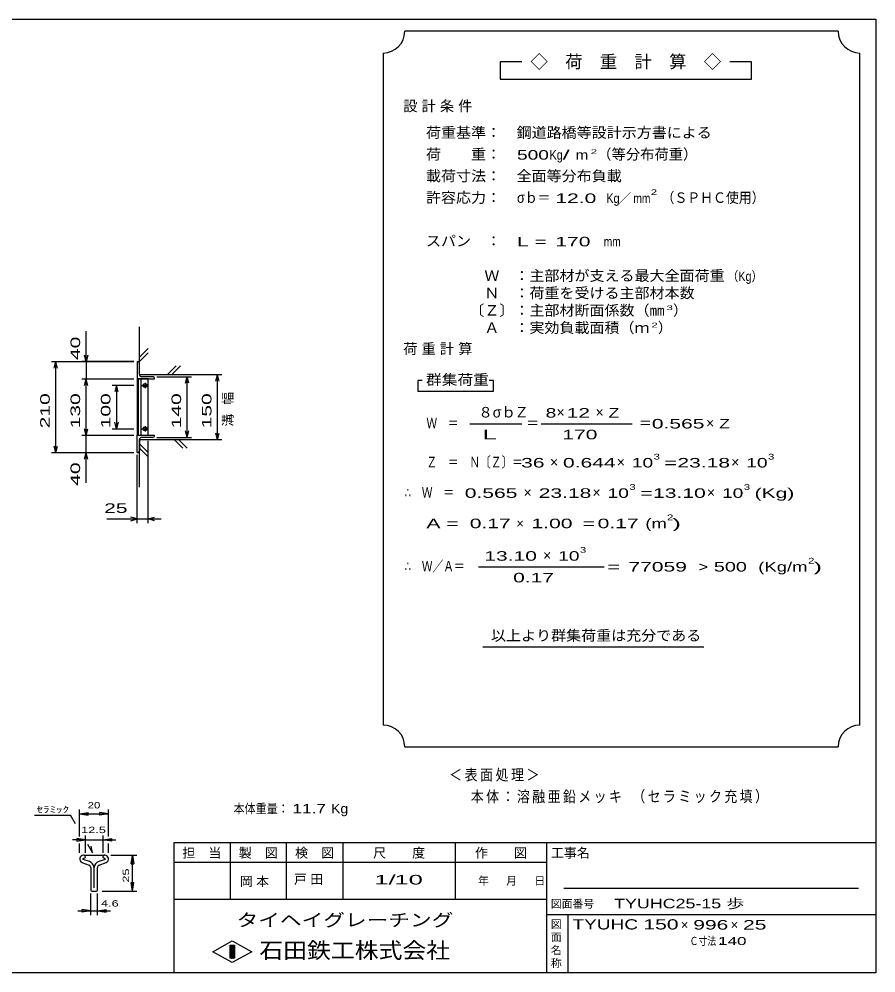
# Model space of a CAD drawing. Units: millimetres, scale not verified. Extents: x -1820 to 1724, y -1285 to 1059.
# Drawn here: x -253 to 1724, y -1141 to 1059 of the extents above; entities that cross this region are included whole.
import ezdxf
from ezdxf.enums import TextEntityAlignment as Align

# ---------------------------------------------------------------- set-up
doc = ezdxf.new("R2010")
doc.units = ezdxf.units.MM
doc.header["$LTSCALE"] = 10
for name, color, linetype, lineweight in [('0_2', 150, 'Continuous', 25), ('16', 3, 'Continuous', 25), ('22', 2, 'Continuous', 25), ('32', 4, 'Continuous', 25)]:
    doc.layers.add(name, color=color, linetype=linetype, lineweight=lineweight)
doc.styles.add('ベクトル', font='')
doc.styles.get('ベクトル').set_extended_font_data('ベクトル')

msp = doc.modelspace()

# ---------------------------------------------------------------- linework, layer by layer
at = {"layer": '0_2'}
for p, q in [((-1736, 1059), (1724, 1059)), ((1724, 1059), (1724, -1141)), ((1724, -841), (104, -841)), ((104, -841), (104, -1141)), ((234, -841), (234, -971)), ((364, -971), (364, -841)), ((494, -841), (494, -971)), ((754, -971), (754, -841)), ((964, -841), (964, -1141)), ((964, -886), (104, -886)), ((1684, -946), (1004, -946)), ((104, -971), (964, -971)), ((964, -1006), (1724, -1006)), ((1014, -1141), (1014, -1006)), ((194, -1092), (239, -1067)), ((234, -1077), (244, -1077)), ((234, -1107), (234, -1077)), ((234, -1077), (236, -1077)), ((236, -1077), (236, -1107)), ((238, -1107), (238, -1077)), ((238, -1077), (240, -1077)), ((239, -1067), (284, -1092)), ((240, -1077), (240, -1107)), ((242, -1107), (242, -1077)), ((242, -1077), (244, -1077)), ((244, -1077), (244, -1107)), ((244, -1077), (244, -1107)), ((239, -1117), (194, -1092)), ((284, -1092), (239, -1117)), ((244, -1107), (234, -1107)), ((236, -1107), (238, -1107)), ((240, -1107), (242, -1107)), ((1724, -1141), (-1736, -1141))]:
    msp.add_line(p, q, dxfattribs=at)
at = {"layer": '16'}
for p, q in [((20, 269), (20, 229)), ((25, 239), (25, 264)), ((20, 229), (60, 229)), ((20, 229), (20, 99)), ((45, 229), (20, 229)), ((22, 229), (22, 99)), ((29, 99), (29, 229)), ((55, 234), (30, 234)), ((38, 220), (38, 208)), ((45, 99), (45, 229)), ((30, 214), (46, 214)), ((40, 217), (36, 217)), ((36, 211), (40, 211)), ((30, 114), (46, 114)), ((40, 117), (36, 117)), ((36, 111), (40, 111)), ((38, 120), (38, 108)), ((20, 99), (60, 99)), ((20, 59), (20, 99)), ((20, 99), (45, 99)), ((25, 89), (25, 64)), ((55, 94), (30, 94))]:
    msp.add_line(p, q, dxfattribs=at)
for centre, radius, start, end in [((20, 264), 5, 0, 90), ((30, 239), 5, 180, 270), ((55, 229), 5, 0, 90), ((36, 214), 3, 90, 270), ((38, 214), 4, 46.6, 133.4), ((38, 214), 4, 226.6, 313.4), ((40, 214), 3, 270, 90), ((36, 114), 3, 90, 270), ((38, 114), 4, 46.6, 133.4), ((38, 114), 4, 226.6, 313.4), ((40, 114), 3, 270, 90), ((30, 89), 5, 90, 180), ((55, 99), 5, 270, 0), ((20, 64), 5, 270, 0)]:
    msp.add_arc(centre, radius, start, end, dxfattribs=at)
at = {"layer": '22', "color": 4}
for p, q in [((1637, 1030.74), (637, 1030.74)), ((587, 980.74), (587, -569.26)), ((1687, -569.26), (1687, 980.74)), ((907, 960.74), (857, 960.74)), ((857, 960.74), (857, 920.74)), ((1437, 960.74), (1387, 960.74)), ((1437, 920.74), (1437, 960.74)), ((857, 920.74), (1437, 920.74)), ((-98, 269), (-98, 339)), ((25, 239), (25, 349)), ((25, 279), (45, 299)), ((25, 269), (45, 289)), ((-178, 269), (12, 269)), ((-172, 254), (-168, 269)), ((-164, 254), (-168, 269)), ((-168, 59), (-168, 269)), ((12, 269), (-108, 269)), ((-98, 269), (-102, 284)), ((-94, 284), (-98, 269)), ((-98, 269), (-98, 229)), ((90, 239), (110, 259)), ((100, 239), (120, 259)), ((-108, 229), (12, 229)), ((-102, 214), (-98, 229)), ((-94, 214), (-98, 229)), ((-98, 99), (-98, 229)), ((25, 239), (215, 239)), ((65, 234), (145, 234)), ((131, 219), (135, 234)), ((139, 219), (135, 234)), ((135, 94), (135, 234)), ((201, 224), (205, 239)), ((209, 224), (205, 239)), ((205, 89), (205, 239)), ((677, 225.74), (667, 225.74)), ((667, 225.74), (667, 200.74)), ((842, 225.74), (832, 225.74)), ((842, 200.74), (842, 225.74)), ((12, 214), (-38, 214)), ((-28, 214), (-32, 199)), ((-24, 199), (-28, 214)), ((-28, 214), (-28, 114)), ((667, 200.74), (842, 200.74)), ((-98, 99), (-102, 114)), ((-98, 99), (-94, 114)), ((-38, 114), (12, 114)), ((-28, 114), (-32, 129)), ((-24, 129), (-28, 114)), ((787, 125.74), (907, 125.74)), ((952, 125.74), (1162, 125.74)), ((-108, 99), (12, 99)), ((-98, 59), (-98, 99)), ((25, 89), (215, 89)), ((25, -21), (25, 89)), ((65, 94), (145, 94)), ((125, 69), (105, 89)), ((135, 69), (115, 89)), ((135, 94), (131, 109)), ((135, 94), (139, 109)), ((205, 89), (201, 104)), ((205, 89), (209, 104)), ((-168, 59), (-172, 74)), ((-168, 59), (-164, 74)), ((45, 59), (25, 79)), ((45, 49), (25, 69)), ((45, -104), (45, 86)), ((-178, 59), (12, 59)), ((-108, 59), (12, 59)), ((-102, 44), (-98, 59)), ((-94, 44), (-98, 59)), ((-98, -11), (-98, 59)), ((20, -104), (20, 54)), ((-50, -94), (20, -94)), ((20, -94), (5, -90)), ((5, -98), (20, -94)), ((20, -94), (45, -94)), ((45, -94), (60, -90)), ((60, -98), (45, -94)), ((45, -94), (75, -94)), ((807, -204.26), (1097, -204.26)), ((817, -389.26), (1327, -389.26)), ((637, -619.26), (1637, -619.26))]:
    msp.add_line(p, q, dxfattribs=at)
for centre, start, end in [((587, 1030.74), 270, 0), ((1687, 1030.74), 180, 270), ((587, -619.26), 0, 90), ((1687, -619.26), 90, 180)]:
    msp.add_arc(centre, 50, start, end, dxfattribs=at)
at = {"layer": '32'}
for p, q in [((-113, -826.26), (-113, -764.26)), ((-46.33, -826.26), (-46.33, -764.26)), ((-217.33, -777.26), (-134, -777.26)), ((-122.33, -797.26), (-134, -777.26)), ((-113, -774.26), (-93, -771.26)), ((-113, -774.26), (-93, -777.26)), ((-113, -774.26), (-46.33, -774.26)), ((-93, -777.26), (-93, -771.26)), ((-46.33, -774.26), (-66.33, -771.26)), ((-66.33, -777.26), (-66.33, -771.26)), ((-46.33, -774.26), (-66.33, -777.26)), ((-99.67, -834.26), (-129.67, -834.26)), ((-99.67, -834.26), (-119.67, -831.26)), ((-119.67, -831.26), (-119.67, -837.26)), ((-119.67, -837.26), (-99.67, -834.26)), ((-99.67, -864.26), (-99.67, -824.26)), ((-99.67, -834.26), (-59.67, -834.26)), ((-59.67, -824.26), (-59.67, -864.26)), ((-59.67, -834.26), (-39.67, -831.26)), ((-39.67, -837.26), (-59.67, -834.26)), ((-59.67, -834.26), (-29.67, -834.26)), ((-39.67, -831.26), (-39.67, -837.26)), ((-113, -864.26), (-113, -842.26)), ((-94.67, -844.26), (-83, -864.26)), ((-83, -864.26), (-86.67, -848.6)), ((-46.33, -864.26), (-46.33, -842.26)), ((-90.66, -884.36), (-105.06, -879.29)), ((-104.53, -876.97), (-99.73, -874.64)), ((-102.7, -869.26), (-55.87, -869.26)), ((-99.73, -874.64), (-99.73, -873.87)), ((-54.34, -879.29), (-68.74, -884.36)), ((-59.67, -873.87), (-59.67, -874.64)), ((-59.67, -874.64), (-54.87, -876.97)), ((-41.33, -869.26), (18.67, -869.26)), ((5.67, -889.26), (8.67, -869.26)), ((8.67, -869.26), (11.67, -889.26)), ((8.67, -952.6), (8.67, -869.26)), ((-107.6, -886.53), (-91.36, -892.23)), ((-87.37, -897.9), (-87.37, -950.3)), ((-79.67, -944.96), (-79.67, -898.06)), ((-72.04, -950.3), (-72.04, -897.9)), ((-68.04, -892.23), (-51.81, -886.53)), ((5.67, -889.26), (11.67, -889.26)), ((8.67, -952.6), (5.67, -932.6)), ((5.67, -932.6), (11.67, -932.6)), ((8.67, -952.6), (11.67, -932.6)), ((-87.33, -1007.6), (-87.33, -957.6)), ((-85.04, -952.64), (-74.37, -952.64)), ((-72, -1007.6), (-72, -957.6)), ((-61.33, -952.6), (18.67, -952.6)), ((-117.33, -997.6), (-87.33, -997.6)), ((-87.33, -997.6), (-107.33, -994.6)), ((-107.33, -1000.6), (-107.33, -994.6)), ((-87.33, -997.6), (-107.33, -1000.6)), ((-87.33, -997.6), (-72, -997.6)), ((-72, -997.6), (-52, -994.6)), ((-72, -997.6), (-52, -1000.6)), ((-72, -997.6), (-42, -997.6)), ((-52, -1000.6), (-52, -994.6))]:
    msp.add_line(p, q, dxfattribs=at)
for centre, radius, start, end in [((-104.03, -878.26), 9, 90.98, 246.68), ((-103.98, -878.32), 1.47, 111.91, 222.33), ((-104.56, -874.08), 4.83, 2.5, 85.55), ((-54.84, -874.08), 4.83, 94.45, 177.5), ((-55.37, -878.26), 9, 293.32, 89.02002), ((-55.42, -878.32), 1.47, 317.67, 68.08999), ((-93.36, -897.89), 6, 0, 70.58), ((-94.97, -899.07), 15.33, 3.78, 73.7), ((-64.44, -899.07), 15.33, 106.3, 176.22), ((-66.04, -897.89), 6, 109.42, 180), ((-85.04, -950.3), 2.33, 180, 270), ((-74.37, -950.3), 2.33, 270, 0)]:
    msp.add_arc(centre, radius, start, end, dxfattribs=at)

# ---------------------------------------------------------------- texts
at = {"layer": '0_2', "style": 'ベクトル'}
for s, height, p in [('担\u3000当', 21.99, (124, -864)), ('製\u3000図', 21.99, (254, -864)), ('検\u3000図', 21.99, (384, -864)), ('尺\u3000\u3000度', 21.99, (564, -864)), ('作\u3000\u3000図', 21.99, (799, -864)), ('工事名', 21.99, (974, -864)), ('年', 18.33, (806, -928.5)), ('月', 18.33, (871, -928.5)), ('日', 18.33, (936, -928.5)), ('図面番号', 18.33, (974, -981.5)), ('図', 18.33, (974, -1028.5)), ('面', 18.33, (974, -1058.5)), ('名', 18.33, (974, -1088.5)), ('称', 18.33, (974, -1118.5))]:
    msp.add_text(s, height=height, dxfattribs=at).set_placement(p, align=Align.MIDDLE_LEFT)
at = {"layer": '0_2', "color": 222, "style": 'ベクトル'}
for s, height, width, p in [('タイヘイグレーチング', 29.33, 1.25, (249, -1019)), ('石田鉄工株式会社', 36.66, 1.1, (301.5, -1089))]:
    msp.add_text(s, height=height, dxfattribs=dict(at, width=width)).set_placement(p, align=Align.MIDDLE_LEFT)
at = {"layer": '22', "style": 'ベクトル'}
for s, height, p in [('◇\u3000荷\u3000重\u3000計\u3000算\u3000◇', 29.33, (927, 960.74)), ('（等分布荷重）', 24.19, (1081, 747.24)), ('／', 21.99, (1129.5, 645.74)), ('）', 24.19, (1256, 387.24)), ('）', 24.19, (1221, 347.24)), ('８', 24.19, (807, 152.24)), ('σｂ', 24.19, (840, 152.24)), ('Ｚ', 24.19, (890, 152.24)), ('×', 24.19, (987, 152.24)), ('×', 24.19, (1077, 152.24)), ('×', 24.19, (1332, 127.24)), ('×', 24.19, (972, 37.24)), ('×', 24.19, (1126, 37.24)), ('×', 24.19, (1390, 37.24)), ('×', 24.19, (911, -32.76)), ('×', 24.19, (1070, -32.76)), ('×', 24.19, (1334, -32.76)), ('×', 21.99, (894.5, -104.26)), ('×', 24.19, (956, -177.76)), ('×', 21.99, (1274, -1030)), ('×', 21.99, (1389, -1030))]:
    msp.add_text(s, height=height, dxfattribs=at).set_placement(p, align=Align.MIDDLE_LEFT)
for s, height, width, p in [('荷重基準：\u3000', 24.19, 1.05, (686, 797.24)), ('鋼道路橋等設計示方書による', 24.19, 1.05, (895, 797.24)), ('荷\u3000\u3000重：\u3000', 24.19, 1.05, (686, 747.24)), ('500', 21.99, 1.5, (896, 745.74)), ('Kg', 21.99, 0.85, (971, 745.74)), ('/', 21.99, 2, (1001, 745.74)), ('m', 21.99, 1.2, (1031, 745.74)), ('2', 11, 1.8, (1066, 753.24)), ('載荷寸法：\u3000', 24.19, 1.05, (686, 697.24)), ('全面等分布負載', 24.19, 1.05, (895, 697.24)), ('許容応力：\u3000', 24.19, 1.05, (686, 647.24)), ('σｂ＝', 24.19, 0.9, (896, 647.24)), ('2', 13.2, 1.5, (1204.5, 659.74)), ('（ＳＰＨＣ使用）', 24.19, 0.9, (1229.5, 647.24)), (' 12.0', 21.99, 1.65, (971, 645.74)), ('Kg', 21.99, 0.85, (1102, 645.74)), ('mm', 21.99, 0.8, (1164.5, 645.74)), ('スパン\u3000：\u3000', 24.19, 1.05, (686, 547.24)), ('L =', 21.99, 1.65, (896, 545.74)), (' 170 ', 21.99, 1.65, (971, 545.74)), ('mm', 21.99, 0.8, (1096, 545.74)), ('\u3000Ｗ\u3000：主部材が支える最大全面荷重', 24.19, 1.05, (786, 467.24)), ('（Kg）', 21.99, 0.85, (1381, 465.74)), ('\u3000Ｎ\u3000：荷重を受ける主部材本数', 24.19, 1.05, (786, 427.24)), ('〔Ｚ〕：主部材断面係数（㎜', 24.19, 1.05, (786, 387.24)), ('3', 11, 1.8, (1241, 393.24)), ('\u3000Ａ\u3000：実効負載面積（ｍ', 24.19, 1.05, (786, 347.24)), ('2', 11, 1.8, (1206, 353.24)), ('群集荷重', 24.19, 1.1, (686, 227.24)), ('8', 21.99, 1.5, (962, 150.74)), (' 12 ', 21.99, 1.65, (997, 150.74)), ('Z', 21.99, 1.4, (1107, 150.74)), ('Ｗ\u3000＝', 24.19, 0.75, (687, 127.24)), ('＝', 24.19, 0.9, (917, 127.24)), ('＝', 24.19, 0.9, (1177, 127.24)), ('0.565', 21.99, 1.65, (1207, 125.74)), ('Z', 21.99, 1.4, (1362, 125.74)), (' 170 ', 21.99, 1.65, (987, 100.74)), ('Ｚ\u3000＝\u3000Ｎ〔Ｚ〕＝', 24.19, 0.75, (687, 37.24)), (' 36 ', 21.99, 1.65, (892, 35.74)), ('0.644', 21.99, 1.65, (1002, 35.74)), ('10', 21.99, 1.5, (1161, 35.74)), ('3', 13.2, 1.5, (1211, 49.74)), ('23.18', 21.99, 1.65, (1266, 35.74)), ('10', 21.99, 1.5, (1425, 35.74)), ('3', 13.2, 1.5, (1475, 49.74)), ('=', 21.99, 1.7, (1236, 35.74)), ('∴\u3000Ｗ\u3000＝', 24.19, 0.75, (637, -32.76)), ('3', 13.2, 1.5, (1155, -20.26)), ('3', 13.2, 1.5, (1419, -20.26)), (' 0.565', 21.99, 1.65, (762, -34.26)), ('23.18', 21.99, 1.65, (946, -34.26)), ('10', 21.99, 1.5, (1105, -34.26)), ('=', 21.99, 1.7, (1180, -34.26)), ('13.10', 21.99, 1.65, (1210, -34.26)), ('10', 21.99, 1.5, (1369, -34.26)), ('(Kg)', 21.99, 1.65, (1444, -34.26)), (' 25 ', 21.99, 1.65, (-70, -69)), ('2', 13.2, 1.5, (1242, -90.26)), ('A = ', 21.99, 1.65, (687, -104.26)), ('0.17', 21.99, 1.65, (787, -104.26)), ('1.00', 21.99, 1.65, (929.5, -104.26)), ('=', 21.99, 1.7, (1047, -104.26)), ('0.17', 21.99, 1.65, (1082, -104.26)), ('(m', 21.99, 1.45, (1192, -104.26)), (')', 21.99, 2, (1254.5, -104.26)), (' 13.10', 21.99, 1.65, (807, -179.26)), ('10', 21.99, 1.5, (991, -179.26)), ('3', 13.2, 1.5, (1041, -165.26)), ('∴\u3000Ｗ／Ａ＝', 24.19, 0.75, (637, -202.76)), (' 77059 ', 21.99, 1.65, (1139.5, -204.26)), ('>', 21.99, 1.3, (1314.5, -204.26)), (' 500 ', 21.99, 1.55, (1337.5, -204.26)), ('(Kg/m', 21.99, 1.45, (1452.5, -204.26)), ('2', 13.2, 1.5, (1567.5, -190.26)), (')', 21.99, 2, (1580, -204.26)), ('0.17', 21.99, 1.65, (887, -229.26)), ('=', 21.99, 1.7, (1104.5, -204.26)), ('以上より群集荷重は充分である', 24.19, 1.05, (836, -362.76)), ('本体重量：', 21.99, 0.85, (242, -762)), (' 11.7', 21.99, 1.35, (367, -762)), ('Kg', 21.99, 1.1, (467, -762)), ('1/', 21.99, 2, (567, -926)), (' 10 ', 21.99, 2, (597, -926)), ('TYUHC25-15 歩', 21.99, 1.4, (1120, -981)), ('TYUHC', 23.46, 1.4, (1024, -1029)), (' 150 ', 23.46, 1.55, (1174, -1029)), (' 996 ', 21.99, 1.65, (1289, -1030)), (' 25 ', 21.99, 1.65, (1404, -1030)), ('Ｃ寸法：', 18.33, 0.8, (1294, -1067.5)), (' 140 ', 18.33, 1.6, (1349, -1067.5))]:
    msp.add_text(s, height=height, dxfattribs=dict(at, width=width)).set_placement(p, align=Align.MIDDLE_LEFT)
at = {"layer": '22', "style": 'ベクトル', "width": 1.65}
for s, p in [(' 40 ', (-123, 259)), (' 210 ', (-193, 101.5)), (' 130 ', (-123, 101.5)), (' 100 ', (-53, 101.5)), (' 140 ', (110, 101.5)), (' 150 ', (180, 101.5)), (' 40 ', (-123, -31))]:
    msp.add_text(s, height=21.99, rotation=90, dxfattribs=at).set_placement(p, align=Align.MIDDLE_LEFT)
at = {"layer": '22', "attachment_point": 4, "style": 'ベクトル'}
for s, insert, char_height in [('\\T1.28;設計条件', (633.5, 857.24), 24.19), ('\\T1.28;荷重計算', (633.5, 297.24), 24.19), ('\\T1.5;\\W2;\\~L\\~', (792, 100.74), 21.99), ('\\T1.2;\\W0.85;＜表面処理＞', (739.5, -685.5), 25.66), ('\\T1.19;\\W0.85;本体：溶融亜鉛メッキ', (789.5, -735.5), 25.66), ('\\T1.19;\\W0.85;（セラミック充填）', (1162, -735.5), 25.66), ('\\T1.25;岡本\u3000', (256.5, -931), 21.99), ('\\T1.25;戸田\u3000', (381.5, -926), 21.99)]:
    msp.add_mtext(s, dxfattribs=dict(at, insert=insert, char_height=char_height))
at = {"layer": '22', "insert": (230, 119), "char_height": 21.99, "attachment_point": 4, "rotation": 90, "style": 'ベクトル'}
msp.add_mtext('\\T1.67;溝幅', dxfattribs=at)
at = {"layer": '32', "color": 2, "style": 'ベクトル'}
for s, width, p in [('20', 1.35, (-94.67, -754.26)), ('ｾﾗﾐｯｸ', 1.5, (-212.33, -764.26)), ('12.5', 1.5, (-109.67, -811.26)), (' 4.6 ', 1.5, (-72, -980.6))]:
    msp.add_text(s, height=14.66, dxfattribs=dict(at, width=width)).set_placement(p, align=Align.MIDDLE_LEFT)
at = {"layer": '32', "color": 2, "style": 'ベクトル', "width": 1.5}
msp.add_text(' 25 ', height=14.66, rotation=90, dxfattribs=at).set_placement((-6.33, -940.93), align=Align.MIDDLE_LEFT)

doc.saveas('drawing.dxf')
